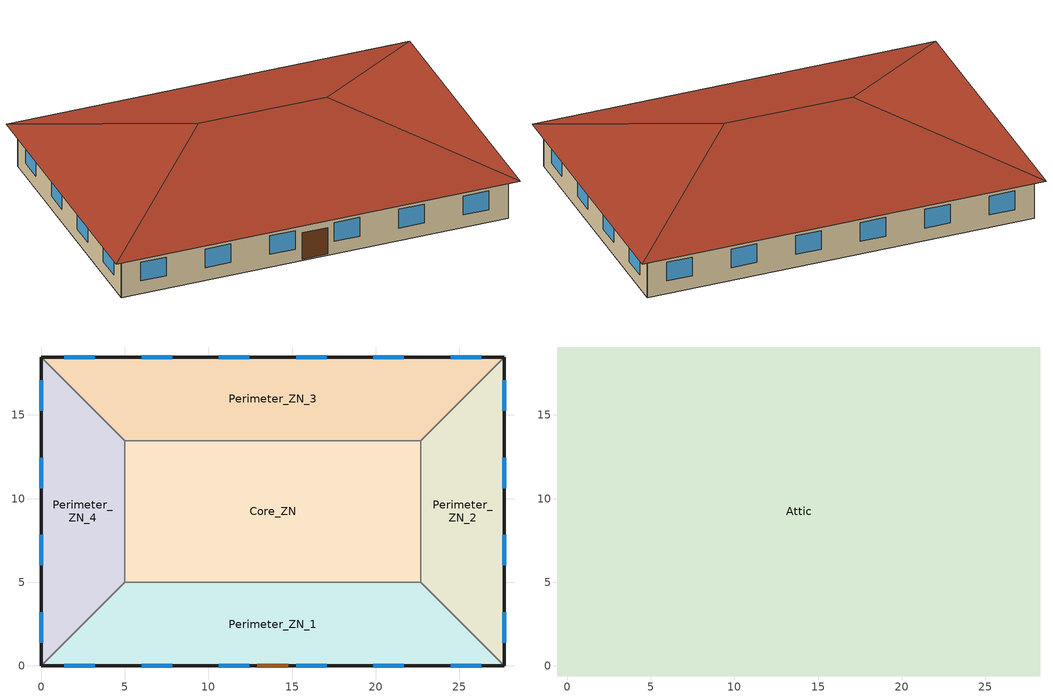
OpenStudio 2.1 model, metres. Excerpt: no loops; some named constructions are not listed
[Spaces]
Perimeter_ZN_1
 floor ground: 22.69,5 27.69,0 0,0 5,5 z0
 wall outside: 0,0 27.69,0 z0:3.05
 wall to Perimeter_ZN_4: 5,5 0,0 z0:3.05
 wall to Core_ZN: 22.69,5 5,5 z0:3.05
 wall to Perimeter_ZN_2: 27.69,0 22.69,5 z0:3.05
 window: 1.39,0 3.22,0 / 19.85,0 21.68,0 / 15.24,0 17.07,0 / 6.01,0 7.84,0 / 10.62,0 12.45,0 / 24.47,0 26.3,0 z0.99:2.42
 door: 12.93,0 14.76,0 z0.12:2.13
Perimeter_ZN_2
 floor ground: 27.69,18.46 27.69,0 22.69,5 22.69,13.46 z0
 wall outside: 27.69,0 27.69,18.46 z0:3.05
 wall to Perimeter_ZN_3: 27.69,18.46 22.69,13.46 z0:3.05
 wall to Core_ZN: 22.69,13.46 22.69,5 z0:3.05
 window: 27.69,1.39 27.69,3.22 / 27.69,10.62 27.69,12.45 / 27.69,15.24 27.69,17.07 / 27.69,6.01 27.69,7.84 z0.99:2.42
Perimeter_ZN_3
 floor ground: 27.69,18.46 22.69,13.46 5,13.46 0,18.46 z0
 wall outside: 27.69,18.46 0,18.46 z0:3.05
 wall to Core_ZN: 5,13.46 22.69,13.46 z0:3.05
 wall to Perimeter_ZN_4: 0,18.46 5,13.46 z0:3.05
 window: 21.68,18.46 19.85,18.46 / 7.84,18.46 6.01,18.46 / 17.07,18.46 15.24,18.46 / 12.45,18.46 10.62,18.46 / 26.3,18.46 24.47,18.46 / 3.22,18.46 1.39,18.46 z0.99:2.42
Perimeter_ZN_4
 floor ground: 0,18.46 5,13.46 5,5 0,0 z0
 wall outside: 0,18.46 0,0 z0:3.05
 wall to Core_ZN: 5,5 5,13.46 z0:3.05
 window: 0,3.22 0,1.39 / 0,12.45 0,10.62 / 0,7.84 0,6.01 / 0,17.07 0,15.24 z0.99:2.42
Core_ZN
 floor ground: 22.69,13.46 22.69,5 5,5 5,13.46 z0
Attic
 floor outside: 28.29,19.06 27.69,18.46 0,18.46 -0.6,19.06 z3.05; -0.6,19.06 0,18.46 0,0 -0.6,-0.6 z3.05; 28.29,19.06 28.29,-0.6 27.69,0 27.69,18.46 z3.05; 27.69,0 28.29,-0.6 -0.6,-0.6 0,0 z3.05
 floor to Perimeter_ZN_4: 0,18.46 5,13.46 5,5 0,0 z3.05
 floor to Perimeter_ZN_1: 22.69,5 27.69,0 0,0 5,5 z3.05
 floor to Perimeter_ZN_2: 27.69,18.46 27.69,0 22.69,5 22.69,13.46 z3.05
 floor to Core_ZN: 22.69,13.46 22.69,5 5,5 5,13.46 z3.05
 floor to Perimeter_ZN_3: 27.69,18.46 22.69,13.46 5,13.46 0,18.46 z3.05
 roof outside: 18.46,9.23,6.33 28.29,-0.6,3.05 28.29,19.06,3.05; 18.46,9.23,6.33 28.29,19.06,3.05 -0.6,19.06,3.05 9.23,9.23,6.33; 9.23,9.23,6.33 -0.6,-0.6,3.05 28.29,-0.6,3.05 18.46,9.23,6.33; 9.23,9.23,6.33 -0.6,19.06,3.05 -0.6,-0.6,3.05
[Site]
La Grande Riviere_PQ_CAN: Latitude {deg}=53.63; Longitude {deg}=-77.7; Time Zone {hr}=-5; Elevation {m}=195; Terrain=City
[Building]
NECB 2011-SmallOffice-NECB HDD Method-CAN_PQ_La.Grande.Riviere.718270_CWEC.epw created: 2017-06-30 17:01:27 +0000: North Axis {deg}=0; Default Construction Set=NECB 2011 - Office - NECB HDD Method at climate 8; Standards Number of Stories=2; Standards Number of Above Ground Stories=2; Standards Building Type=SmallOffice
[Site:GroundTemperature:BuildingSurface]
19.527, 19.502, 19.536, 19.598, 20.002, 21.64, 22.225, 22.375, 21.449, 20.121, 19.802, 19.633
[Site:WaterMainsTemperature]
Calculation Method=Correlation; Annual Average Outdoor Air Temperature {C}=-2.93333; Maximum Difference In Monthly Average Outdoor Air Temperatures {deltaC}=35.2
[SizingPeriod:DesignDay] Barometric Pressure {Pa}=99004; Sky Clearness=0; Rain Indicator=0; Snow Indicator=0; Day of Month=21; Daylight Saving Time Indicator=0; Humidity Indicating Type=Wetbulb; Dry-Bulb Temperature Range Modifier Type=DefaultMultipliers
Name | Maximum Dry-Bulb Temperature {C} | Daily Dry-Bulb Temperature Range {deltaC} | Humidity Indicating Conditions at Maximum Dry-Bulb | Wind Speed {m/s} | Wind Direction {deg} | Month | Day Type | Solar Model Indicator | ASHRAE Taub | ASHRAE Taud
La Grande Riviere Ann Clg .4% Condns WB=>MDB | 24.1 | 11.3 | 18.8 | 5.5 | 230 | 7 | SummerDesignDay | ASHRAETau | 0.407 | 2.139
La Grande Riviere Ann Htg 99.6% Condns DB | -35.6 | 0 | -35.6 | 2.6 | 200 | 1 | WinterDesignDay | ASHRAEClearSky
La Grande Riviere Ann Clg .4% Condns DB=>MWB | 26.9 | 11.3 | 17.2 | 5.5 | 230 | 7 | SummerDesignDay | ASHRAETau | 0.407 | 2.139
[Material:NoMass]
CP02 CARPET PAD: Roughness=VeryRough; Thermal Resistance {m2-K/W}=0.21648; Thermal Absorptance=0.9; Solar Absorptance=0.7; Visible Absorptance=0.8
[Material]
Name | Roughness | Thickness {m} | Conductivity {W/m-K} | Density {kg/m3} | Specific Heat {J/kg-K} | Thermal Absorptance | Solar Absorptance | Visible Absorptance
100mm Normalweight concrete floor | MediumSmooth | 0.1016 | 2.31 | 2322 | 832
G01 13mm gypsum board | Smooth | 0.0127 | 0.16 | 800 | 1090 | 0.9 | 0.7 | 0.5
G05 25mm wood | MediumSmooth | 0.0254 | 0.15 | 608 | 1630 | 0.9 | 0.5 | 0.5
[Construction]
Typical Interior Floor: 100mm Normalweight concrete floor, CP02 CARPET PAD
Typical Interior Wall: G01 13mm gypsum board, G01 13mm gypsum board
Typical Interior Ceiling: CP02 CARPET PAD, 100mm Normalweight concrete floor
Typical Interior Window: Clear 3mm
Typical Interior Door; Typical Interior Partition: G05 25mm wood
Customized Fenestration: cond=0.160 tvis=0.220 tsol=0.232: Customized Fenestration:: cond=0.160 tvis=0.220 tsol=0.232
Customized Fenestration: cond=0.160 tvis=0.441 tsol=0.279: Customized Fenestration:: cond=0.160 tvis=0.441 tsol=0.279
Customized Fenestration: cond=0.160 tvis=0.294 tsol=0.332: Customized Fenestration:: cond=0.160 tvis=0.294 tsol=0.332
Customized Fenestration: cond=0.160 tvis=0.898 tsol=0.837: Customized Fenestration:: cond=0.160 tvis=0.898 tsol=0.837
[DefaultConstructionSet]
NECB 2011 - Office - NECB HDD Method at climate 8: Default Exterior Surface Constructions=NECB 2011 - Office - NECB HDD Method at climate 8; Default Interior Surface Constructions=Default Surface Constructions 2; Default Ground Contact Surface Constructions=NECB 2011 - Office - NECB HDD Method at climate 9; Default Exterior SubSurface Constructions=NECB 2011 - Office - NECB HDD Method at climate 8; Default Interior SubSurface Constructions=Default Sub Surface Constructions 2; Interior Partition Construction=Typical Interior Partition
[DefaultSurfaceConstructions]
Name | Floor Construction | Wall Construction | Roof Ceiling Construction
Default Surface Constructions 2 | Typical Interior Floor | Typical Interior Wall | Typical Interior Ceiling
NECB 2011 - Office - NECB HDD Method at climate 8 | Customized opaque construction {19979725-a792-4d80-b91f-328ac87c10bb} to conductance of 0.142 | Customized opaque construction {e9d89669-eb2d-4f35-90e9-fe8097c24848} to conductance of 0.183 | Customized opaque construction {c30cd1be-2eb8-4e86-8db9-f1776a6f8682} to conductance of 0.142
NECB 2011 - Office - NECB HDD Method at climate 9 | Customized opaque construction {dbb6f00d-365b-4be9-b348-20a913cf6326} to conductance of 0.379 | Customized opaque construction {dbb6f00d-365b-4be9-b348-20a913cf6326} to conductance of 0.21 | Customized opaque construction {dbb6f00d-365b-4be9-b348-20a913cf6326} to conductance of 0.21
[DefaultSubSurfaceConstructions]
Name | Fixed Window Construction | Operable Window Construction | Door Construction | Glass Door Construction | Overhead Door Construction | Skylight Construction | Tubular Daylight Dome Construction | Tubular Daylight Diffuser Construction
Default Sub Surface Constructions 2 | Typical Interior Window | Typical Interior Window | Typical Interior Door
NECB 2011 - Office - NECB HDD Method at climate 8 | Customized Fenestration: cond=0.160 tvis=0.220 tsol=0.232 | Customized Fenestration: cond=0.160 tvis=0.220 tsol=0.232 | Customized opaque construction {1f38b4c5-6586-4a4d-8f98-c39674a14958} to conductance of 1.6 | Customized Fenestration: cond=0.160 tvis=0.441 tsol=0.279 | Customized opaque construction {0be34ebc-64de-42df-9718-b1091aebdb63} to conductance of 1.6 | Customized Fenestration: cond=0.160 tvis=0.294 tsol=0.332 | Customized Fenestration: cond=0.160 tvis=0.898 tsol=0.837 | Customized Fenestration: cond=0.160 tvis=0.898 tsol=0.837
[WindowMaterial:Glazing]
Clear 3mm: Optical Data Type=SpectralAverage; Thickness {m}=0.003; Solar Transmittance at Normal Incidence=0.837; Front Side Solar Reflectance at Normal Incidence=0.075; Back Side Solar Reflectance at Normal Incidence=0.075; Visible Transmittance at Normal Incidence=0.898; Front Side Visible Reflectance at Normal Incidence=0.081; Back Side Visible Reflectance at Normal Incidence=0.081; Infrared Transmittance at Normal Incidence=0; Front Side Infrared Hemispherical Emissivity=0.84; Back Side Infrared Hemispherical Emissivity=0.84; Conductivity {W/m-K}=0.9; Dirt Correction Factor for Solar and Visible Transmittance=1; Solar Diffusing=No
[WindowMaterial:SimpleGlazingSystem] U-Factor {W/m2-K}=1.6; Solar Heat Gain Coefficient=0.6; Visible Transmittance=0.21
Customized Fenestration:: cond=0.160 tvis=0.220 tsol=0.232; Customized Fenestration:: cond=0.160 tvis=0.441 tsol=0.279; Customized Fenestration:: cond=0.160 tvis=0.294 tsol=0.332; Customized Fenestration:: cond=0.160 tvis=0.898 tsol=0.837
[Space]
Name | Space Type | Building Story | Thermal Zone | Part of Total Floor Area
Perimeter_ZN_1 | Space Function Office - enclosed | Building Story 1 | Sp-Perimeter_ZN_1 Sys-3 Flr-1 Sch-A HPlcmt-south ZN | Yes
Attic | Space Function - undefined - | Building Story 2 | Sp-Attic Sys-0 Flr-2 Sch-- undefined - HPlcmt-core ZN | No
Perimeter_ZN_2 | Space Function Office - enclosed | Building Story 1 | Sp-Perimeter_ZN_2 Sys-3 Flr-1 Sch-A HPlcmt-east ZN | Yes
Perimeter_ZN_3 | Space Function Office - enclosed | Building Story 1 | Sp-Perimeter_ZN_3 Sys-3 Flr-1 Sch-A HPlcmt-north ZN | Yes
Perimeter_ZN_4 | Space Function Office - enclosed | Building Story 1 | Sp-Perimeter_ZN_4 Sys-3 Flr-1 Sch-A HPlcmt-west ZN | Yes
Core_ZN | Space Function Office - enclosed | Building Story 1 | Sp-Core_ZN Sys-3 Flr-1 Sch-A HPlcmt-core ZN | Yes
[BuildingStory]
Name | Nominal Z Coordinate {m}
Building Story 1 | 0
Building Story 2 | 3.05
[SpaceType] Standards Building Type=Space Function
Name | Default Schedule Set | Design Specification Outdoor Air Object | Standards Space Type
Space Function - undefined - | Space Function - undefined - Schedule Set | Space Function - undefined - Ventilation | - undefined -
Space Function Office - enclosed | Space Function Office - enclosed Schedule Set | Space Function Office - enclosed Ventilation | Office - enclosed
[DesignSpecification:OutdoorAir]
Name | Outdoor Air Flow per Person {m3/s-person} | Outdoor Air Flow per Floor Area {m3/s-m2} | Outdoor Air Flow Air Changes per Hour {1/hr} | Outdoor Air Method
Space Function - undefined - Ventilation | 0 | 0 | 0
Space Function Office - enclosed Ventilation |  | 0.0004318 |  | Sum
[DefaultScheduleSet] Infiltration Schedule=Always On
Name | Number of People Schedule | People Activity Level Schedule | Lighting Schedule | Electric Equipment Schedule
Space Function - undefined - Schedule Set
Space Function Office - enclosed Schedule Set | NECB-A-Occupancy | NECB-Activity | NECB-A-Lighting | NECB-A-Electric-Equipment
[ThermostatSetpoint:DualSetpoint]
Name | Heating Setpoint Temperature Schedule | Cooling Setpoint Temperature Schedule
Space Function - undefined - Thermostat 2
Space Function Office - enclosed Thermostat 6; Space Function Office - enclosed Thermostat 7; Space Function Office - enclosed Thermostat 8; Space Function Office - enclosed Thermostat 9; Space Function Office - enclosed Thermostat 10 | NECB-A-Thermostat Setpoint-Heating | NECB-A-Thermostat Setpoint-Cooling
[People:Definition]
Space Function Office - enclosed People Definition: Number of People Calculation Method=People/Area; People per Space Floor Area {person/m2}=0.0500522; Fraction Radiant=0.3
[People]
Space Function Office - enclosed People: People Definition=Space Function Office - enclosed People Definition; Space or SpaceType=Space Function Office - enclosed; Work Efficiency Schedule=Work Efficiency Schedule; Clothing Insulation Schedule=Clothing Schedule; Air Velocity Schedule=Air Velocity Schedule
[Lights:Definition]
Space Function Office - enclosed Lights Definition: Design Level Calculation Method=Watts/Area; Watts per Space Floor Area {W/m2}=11.8999; Fraction Radiant=0.5; Fraction Visible=0.2
[Lights]
Space Function Office - enclosed Lights: Lights Definition=Space Function Office - enclosed Lights Definition; Space or SpaceType=Space Function Office - enclosed
[ElectricEquipment:Definition]
Space Function Office - enclosed Elec Equip Definition: Design Level Calculation Method=Watts/Area; Watts per Space Floor Area {W/m2}=7.49994; Fraction Radiant=0.5
[ElectricEquipment]
Space Function Office - enclosed Elec Equip: Electric Equipment Definition=Space Function Office - enclosed Elec Equip Definition; Space or SpaceType=Space Function Office - enclosed
[SpaceInfiltration:DesignFlowRate] Schedule=Always On Discrete; Design Flow Rate Calculation Method=Flow/ExteriorArea; Constant Term Coefficient=0; Temperature Term Coefficient=0; Velocity Term Coefficient=0.224; Velocity Squared Term Coefficient=0
Name | Space or SpaceType | Flow per Exterior Surface Area {m3/s-m2}
Attic Infiltration | Attic | 0.000228332
Perimeter_ZN_1 Infiltration | Perimeter_ZN_1 | 0.00025
Perimeter_ZN_2 Infiltration | Perimeter_ZN_2 | 0.00025
Perimeter_ZN_3 Infiltration | Perimeter_ZN_3 | 0.00025
Perimeter_ZN_4 Infiltration | Perimeter_ZN_4 | 0.00025
[ThermalZone] Use Ideal Air Loads=No
Name | Thermostat
Sp-Attic Sys-0 Flr-2 Sch-- undefined - HPlcmt-core ZN | Space Function - undefined - Thermostat 2
Sp-Perimeter_ZN_3 Sys-3 Flr-1 Sch-A HPlcmt-north ZN | Space Function Office - enclosed Thermostat 6
Sp-Perimeter_ZN_2 Sys-3 Flr-1 Sch-A HPlcmt-east ZN | Space Function Office - enclosed Thermostat 7
Sp-Perimeter_ZN_4 Sys-3 Flr-1 Sch-A HPlcmt-west ZN | Space Function Office - enclosed Thermostat 8
Sp-Perimeter_ZN_1 Sys-3 Flr-1 Sch-A HPlcmt-south ZN | Space Function Office - enclosed Thermostat 9
Sp-Core_ZN Sys-3 Flr-1 Sch-A HPlcmt-core ZN | Space Function Office - enclosed Thermostat 10
[Sizing:Zone]
Sp-Attic Sys-0 Flr-2 Sch-- undefined - HPlcmt-core ZN: Zone Cooling Design Supply Air Temperature Input Method=SupplyAirTemperature; Zone Cooling Design Supply Air Temperature {C}=14; Zone Cooling Design Supply Air Temperature Difference {deltaC}=11.11; Zone Heating Design Supply Air Temperature Input Method=SupplyAirTemperature; Zone Heating Design Supply Air Temperature {C}=40; Zone Heating Design Supply Air Temperature Difference {deltaC}=11.11; Zone Cooling Design Supply Air Humidity Ratio {kg-H2O/kg-air}=0.0085; Zone Heating Design Supply Air Humidity Ratio {kg-H2O/kg-air}=0.008; Cooling Design Air Flow Method=DesignDay; Heating Design Air Flow Method=DesignDay; Account for Dedicated Outdoor Air System=No; Dedicated Outdoor Air System Control Strategy=NeutralSupplyAir; Dedicated Outdoor Air Low Setpoint Temperature for Design {C}=autosize; Dedicated Outdoor Air High Setpoint Temperature for Design {C}=autosize
[Schedule:Ruleset]
Always On: Default Day Schedule=Always On Default
Clothing Schedule: Default Day Schedule=Clothing Schedule Default Winter Clothes
Air Velocity Schedule: Default Day Schedule=Air Velocity Schedule Default
Work Efficiency Schedule: Default Day Schedule=Work Efficiency Schedule Default
NECB-A-Occupancy: Default Day Schedule=NECB-A-Occupancy Default
NECB-Activity: Default Day Schedule=NECB-Activity Default; Summer Design Day Schedule=NECB-Activity Summer Design Day; Winter Design Day Schedule=NECB-Activity Winter Design Day
NECB-A-Lighting: Default Day Schedule=NECB-A-Lighting Default
NECB-A-Electric-Equipment: Default Day Schedule=NECB-A-Electric-Equipment Default
NECB-A-Thermostat Setpoint-Heating: Default Day Schedule=NECB-A-Thermostat Setpoint-Heating Default
NECB-A-Thermostat Setpoint-Cooling: Default Day Schedule=NECB-A-Thermostat Setpoint-Cooling Default
[Schedule:Day]
Always On Default; Clothing Schedule Default Winter Clothes: 24, 0, 1
Clothing Schedule Summer Clothes: 24, 0, 0.5
Air Velocity Schedule Default; NECB-A-Electric-Equipment Sat Day; NECB-A-Electric-Equipment Sun|Hol Day: 24, 0, 0.2
Work Efficiency Schedule Default; NECB-A-Occupancy Sat Day; NECB-A-Occupancy Sun|Hol Day: 24, 0, 0
NECB-A-Occupancy Default; NECB-A-Occupancy Default|Wkdy Day: 7, 0, 0, 8, 0, 0.1, 9, 0, 0.7, 12, 0, 0.9, 14, 0, 0.5, 17, 0, 0.9, 18, 0, 0.7, 19, 0, 0.3, 23, 0, 0.1, 24, 0, 0
NECB-Activity Default; NECB-Activity Winter Design Day; NECB-Activity Summer Design Day: 24, 0, 130
NECB-A-Lighting Default; NECB-A-Lighting Default|Wkdy Day: 7, 0, 0.05, 8, 0, 0.3, 9, 0, 0.8, 17, 0, 0.9, 18, 0, 0.8, 19, 0, 0.5, 21, 0, 0.3, 23, 0, 0.1, 24, 0, 0.05
NECB-A-Lighting Sat Day; NECB-A-Lighting Sun|Hol Day: 24, 0, 0.05
NECB-A-Electric-Equipment Default; NECB-A-Electric-Equipment Default|Wkdy Day: 7, 0, 0.2, 8, 0, 0.3, 9, 0, 0.8, 18, 0, 0.9, 19, 0, 0.5, 21, 0, 0.3, 24, 0, 0.2
NECB-A-Thermostat Setpoint-Heating Default; NECB-A-Thermostat Setpoint-Heating Default|Wkdy Day: 6, 0, 18, 7, 0, 20, 21, 0, 22, 24, 0, 18
NECB-A-Thermostat Setpoint-Heating Sat Day; NECB-A-Thermostat Setpoint-Heating Sun|Hol Day: 24, 0, 18
NECB-A-Thermostat Setpoint-Cooling Default; NECB-A-Thermostat Setpoint-Cooling Default|Wkdy Day: 6, 0, 35, 21, 0, 24, 24, 0, 35
NECB-A-Thermostat Setpoint-Cooling Sat Day; NECB-A-Thermostat Setpoint-Cooling Sun|Hol Day: 24, 0, 35
[Schedule:Rule] Date Specification Type=DateRange; Start Day=1
Name | Schedule Ruleset | Rule Order | Day Schedule | Start Month | End Month | End Day | Apply Monday | Apply Tuesday | Apply Wednesday | Apply Thursday | Apply Friday | Apply Saturday | Apply Sunday
Schedule Rule 1 | Clothing Schedule | 0 | Clothing Schedule Summer Clothes | 5 | 9 | 30
Schedule Rule 2 | NECB-A-Occupancy | 2 | NECB-A-Occupancy Default|Wkdy Day | 1 | 12 | 31 | Yes | Yes | Yes | Yes | Yes
Schedule Rule 3 | NECB-A-Occupancy | 1 | NECB-A-Occupancy Sat Day | 1 | 12 | 31 |  |  |  |  |  | Yes
Schedule Rule 4 | NECB-A-Occupancy | 0 | NECB-A-Occupancy Sun|Hol Day | 1 | 12 | 31 |  |  |  |  |  |  | Yes
Schedule Rule 5 | NECB-A-Lighting | 2 | NECB-A-Lighting Default|Wkdy Day | 1 | 12 | 31 | Yes | Yes | Yes | Yes | Yes
Schedule Rule 6 | NECB-A-Lighting | 1 | NECB-A-Lighting Sat Day | 1 | 12 | 31 |  |  |  |  |  | Yes
Schedule Rule 7 | NECB-A-Lighting | 0 | NECB-A-Lighting Sun|Hol Day | 1 | 12 | 31 |  |  |  |  |  |  | Yes
Schedule Rule 8 | NECB-A-Electric-Equipment | 2 | NECB-A-Electric-Equipment Default|Wkdy Day | 1 | 12 | 31 | Yes | Yes | Yes | Yes | Yes
Schedule Rule 9 | NECB-A-Electric-Equipment | 1 | NECB-A-Electric-Equipment Sat Day | 1 | 12 | 31 |  |  |  |  |  | Yes
Schedule Rule 10 | NECB-A-Electric-Equipment | 0 | NECB-A-Electric-Equipment Sun|Hol Day | 1 | 12 | 31 |  |  |  |  |  |  | Yes
Schedule Rule 11 | NECB-A-Thermostat Setpoint-Heating | 2 | NECB-A-Thermostat Setpoint-Heating Default|Wkdy Day | 1 | 12 | 31 | Yes | Yes | Yes | Yes | Yes
Schedule Rule 12 | NECB-A-Thermostat Setpoint-Heating | 1 | NECB-A-Thermostat Setpoint-Heating Sat Day | 1 | 12 | 31 |  |  |  |  |  | Yes
Schedule Rule 13 | NECB-A-Thermostat Setpoint-Heating | 0 | NECB-A-Thermostat Setpoint-Heating Sun|Hol Day | 1 | 12 | 31 |  |  |  |  |  |  | Yes
Schedule Rule 14 | NECB-A-Thermostat Setpoint-Cooling | 2 | NECB-A-Thermostat Setpoint-Cooling Default|Wkdy Day | 1 | 12 | 31 | Yes | Yes | Yes | Yes | Yes
Schedule Rule 15 | NECB-A-Thermostat Setpoint-Cooling | 1 | NECB-A-Thermostat Setpoint-Cooling Sat Day | 1 | 12 | 31 |  |  |  |  |  | Yes
Schedule Rule 16 | NECB-A-Thermostat Setpoint-Cooling | 0 | NECB-A-Thermostat Setpoint-Cooling Sun|Hol Day | 1 | 12 | 31 |  |  |  |  |  |  | Yes
[Schedule:Constant]
Always On Discrete: Value=1
